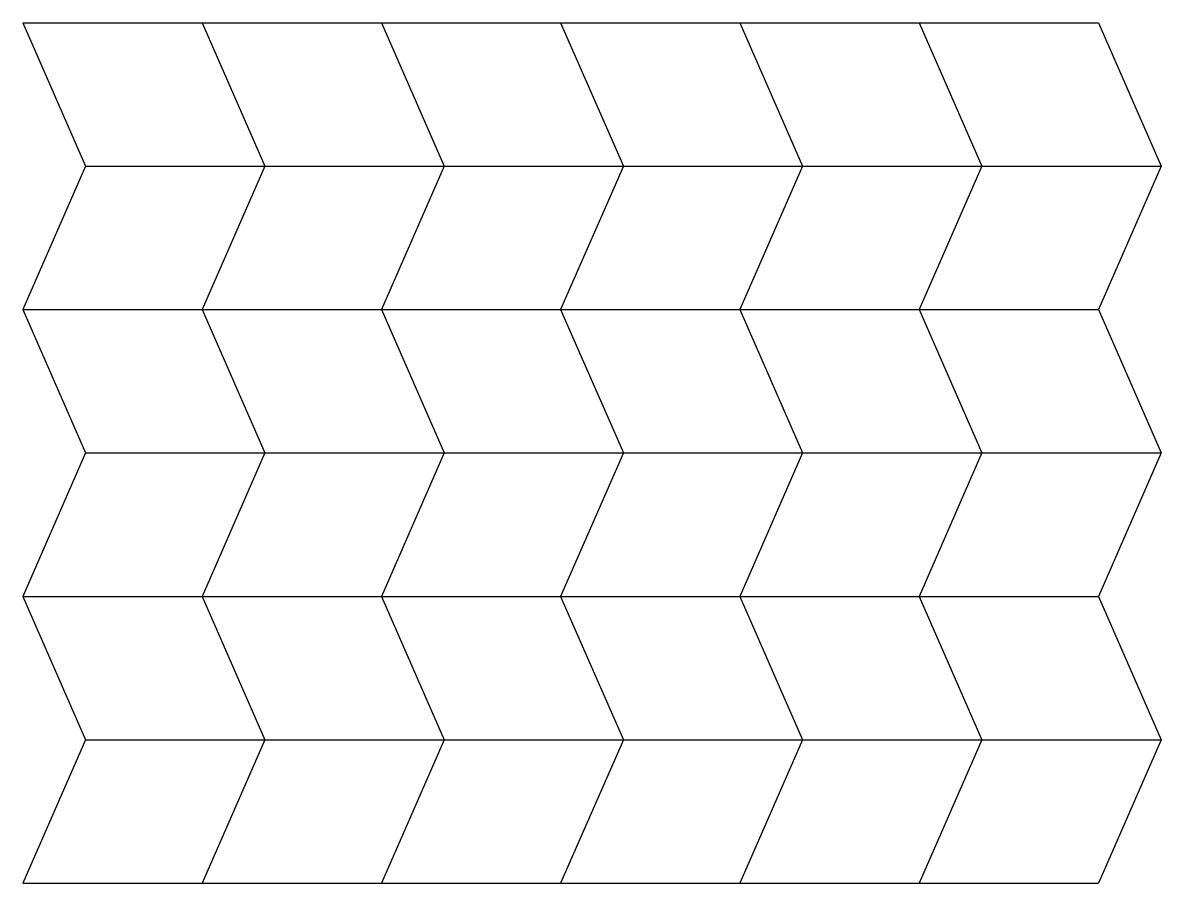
# Model space of a CAD drawing. Header units: metres. Extents: x 10 to 210, y 10 to 161.
import ezdxf

# ---------------------------------------------------------------- set-up
doc = ezdxf.new("R2010")
doc.units = ezdxf.units.M

msp = doc.modelspace()

# ---------------------------------------------------------------- linework, layer by layer
at = {"layer": 'cut'}
for p, q in [((10, 161.1811), (41.4961, 161.1811)), ((10, 161.1811), (21.0236, 135.9843)), ((41.4961, 161.1811), (72.9921, 161.1811)), ((72.9921, 161.1811), (104.4882, 161.1811)), ((104.4882, 161.1811), (135.9843, 161.1811)), ((135.9843, 161.1811), (167.4803, 161.1811)), ((167.4803, 161.1811), (198.9764, 161.1811)), ((198.9764, 161.1811), (210, 135.9843)), ((21.0236, 135.9843), (10, 110.7874)), ((210, 135.9843), (198.9764, 110.7874)), ((10, 110.7874), (21.0236, 85.5906)), ((198.9764, 110.7874), (210, 85.5906)), ((21.0236, 85.5906), (10, 60.3937)), ((210, 85.5906), (198.9764, 60.3937)), ((10, 60.3937), (21.0236, 35.1969)), ((198.9764, 60.3937), (210, 35.1969)), ((21.0236, 35.1969), (10, 10)), ((210, 35.1969), (198.9764, 10)), ((10, 10), (41.4961, 10)), ((41.4961, 10), (72.9921, 10)), ((72.9921, 10), (104.4882, 10)), ((104.4882, 10), (135.9843, 10)), ((135.9843, 10), (167.4803, 10)), ((167.4803, 10), (198.9764, 10))]:
    msp.add_line(p, q, dxfattribs=at)
at = {"layer": 'mountain'}
for p, q in [((52.5197, 135.9843), (41.4961, 110.7874)), ((84.0157, 135.9843), (72.9921, 110.7874)), ((115.5118, 135.9843), (104.4882, 110.7874)), ((147.0079, 135.9843), (135.9843, 110.7874)), ((178.5039, 135.9843), (167.4803, 110.7874)), ((10, 110.7874), (41.4961, 110.7874)), ((41.4961, 110.7874), (72.9921, 110.7874)), ((72.9921, 110.7874), (104.4882, 110.7874)), ((104.4882, 110.7874), (135.9843, 110.7874)), ((135.9843, 110.7874), (167.4803, 110.7874)), ((167.4803, 110.7874), (198.9764, 110.7874)), ((52.5197, 85.5906), (41.4961, 60.3937)), ((84.0157, 85.5906), (72.9921, 60.3937)), ((115.5118, 85.5906), (104.4882, 60.3937)), ((147.0079, 85.5906), (135.9843, 60.3937)), ((178.5039, 85.5906), (167.4803, 60.3937)), ((10, 60.3937), (41.4961, 60.3937)), ((41.4961, 60.3937), (72.9921, 60.3937)), ((72.9921, 60.3937), (104.4882, 60.3937)), ((104.4882, 60.3937), (135.9843, 60.3937)), ((135.9843, 60.3937), (167.4803, 60.3937)), ((167.4803, 60.3937), (198.9764, 60.3937)), ((52.5197, 35.1969), (41.4961, 10)), ((84.0157, 35.1969), (72.9921, 10)), ((115.5118, 35.1969), (104.4882, 10)), ((147.0079, 35.1969), (135.9843, 10)), ((178.5039, 35.1969), (167.4803, 10))]:
    msp.add_line(p, q, dxfattribs=at)
at = {"layer": 'valley'}
for p, q in [((41.4961, 161.1811), (52.5197, 135.9843)), ((72.9921, 161.1811), (84.0157, 135.9843)), ((104.4882, 161.1811), (115.5118, 135.9843)), ((135.9843, 161.1811), (147.0079, 135.9843)), ((167.4803, 161.1811), (178.5039, 135.9843)), ((21.0236, 135.9843), (52.5197, 135.9843)), ((52.5197, 135.9843), (84.0157, 135.9843)), ((84.0157, 135.9843), (115.5118, 135.9843)), ((115.5118, 135.9843), (147.0079, 135.9843)), ((147.0079, 135.9843), (178.5039, 135.9843)), ((178.5039, 135.9843), (210, 135.9843)), ((41.4961, 110.7874), (52.5197, 85.5906)), ((72.9921, 110.7874), (84.0157, 85.5906)), ((104.4882, 110.7874), (115.5118, 85.5906)), ((135.9843, 110.7874), (147.0079, 85.5906)), ((167.4803, 110.7874), (178.5039, 85.5906)), ((21.0236, 85.5906), (52.5197, 85.5906)), ((52.5197, 85.5906), (84.0157, 85.5906)), ((84.0157, 85.5906), (115.5118, 85.5906)), ((115.5118, 85.5906), (147.0079, 85.5906)), ((147.0079, 85.5906), (178.5039, 85.5906)), ((178.5039, 85.5906), (210, 85.5906)), ((41.4961, 60.3937), (52.5197, 35.1969)), ((72.9921, 60.3937), (84.0157, 35.1969)), ((104.4882, 60.3937), (115.5118, 35.1969)), ((135.9843, 60.3937), (147.0079, 35.1969)), ((167.4803, 60.3937), (178.5039, 35.1969)), ((21.0236, 35.1969), (52.5197, 35.1969)), ((52.5197, 35.1969), (84.0157, 35.1969)), ((84.0157, 35.1969), (115.5118, 35.1969)), ((115.5118, 35.1969), (147.0079, 35.1969)), ((147.0079, 35.1969), (178.5039, 35.1969)), ((178.5039, 35.1969), (210, 35.1969))]:
    msp.add_line(p, q, dxfattribs=at)

doc.saveas('drawing.dxf')
